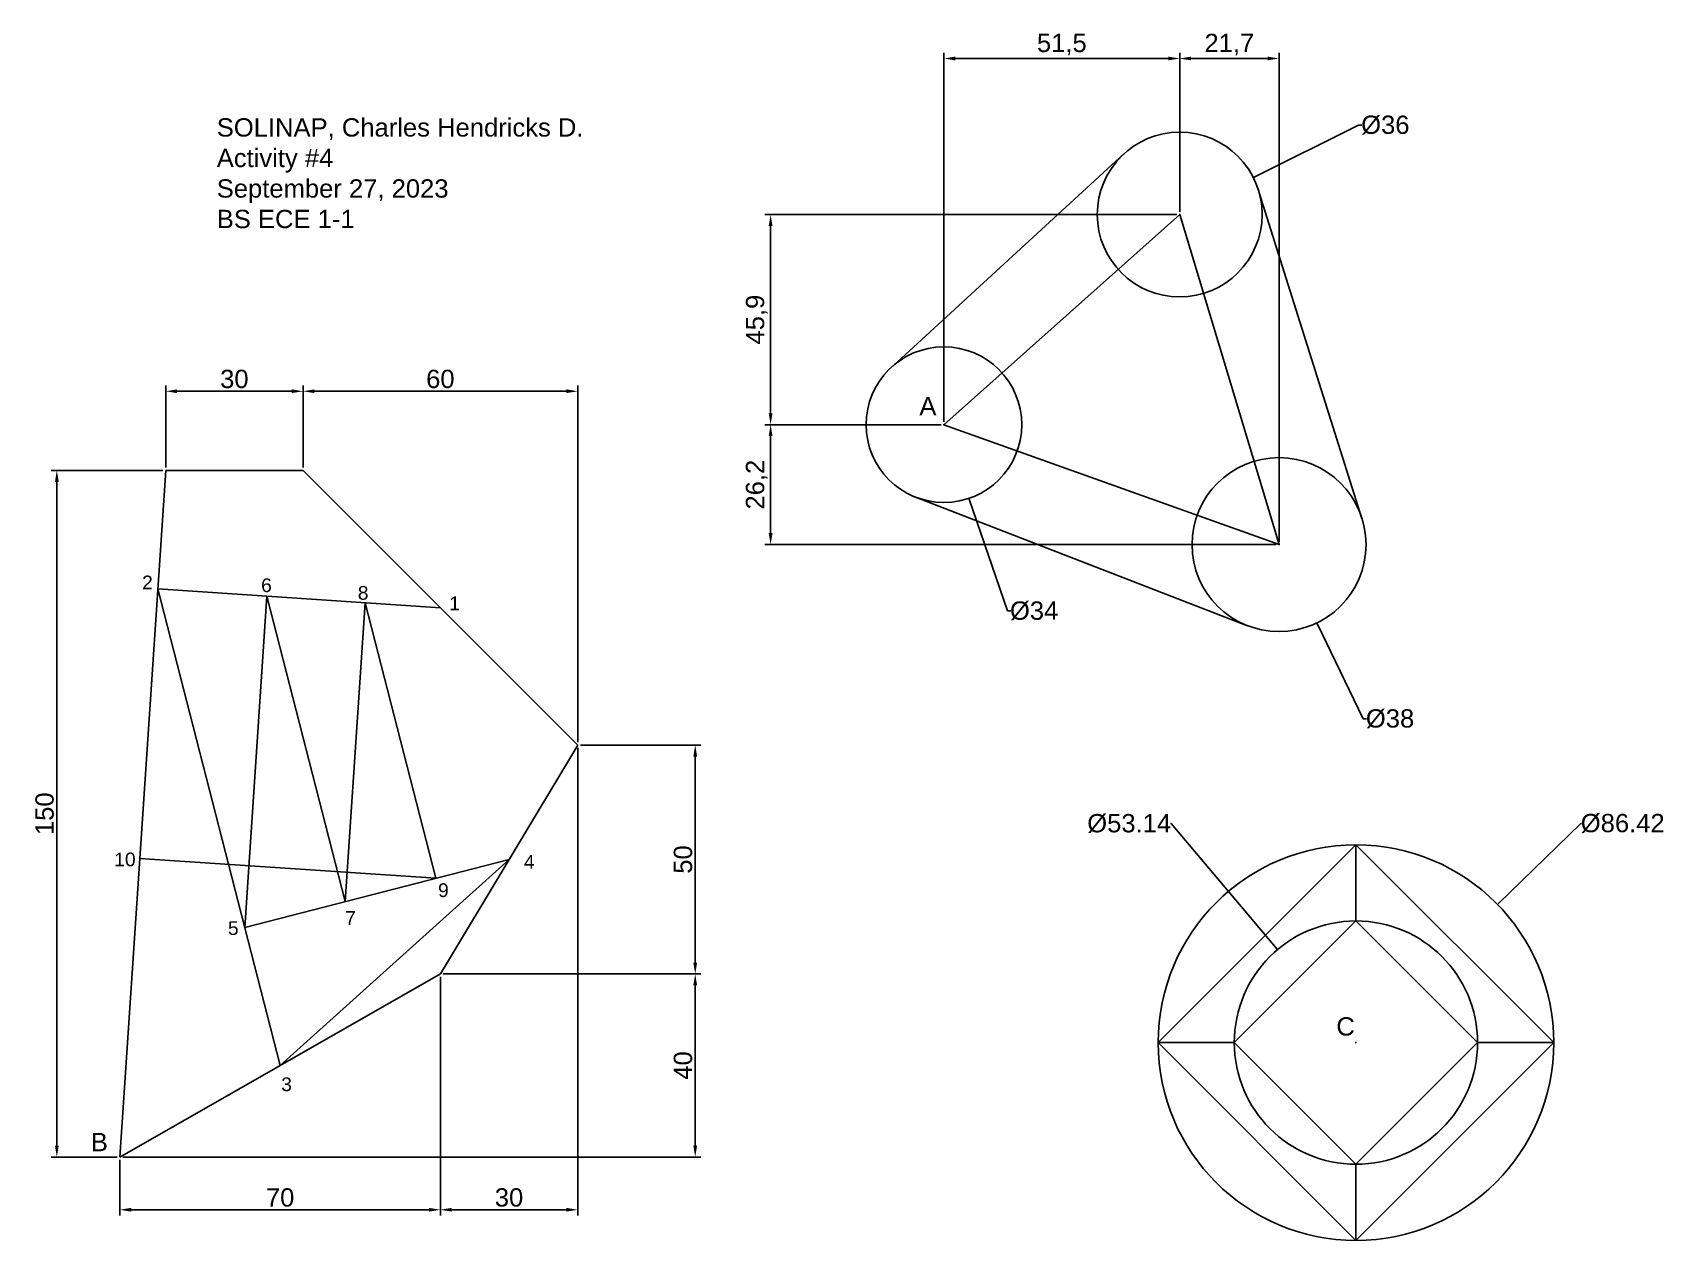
# Model space of a CAD drawing. Header units: millimetres. Extents: x 11 to 367, y 17 to 281.
import ezdxf

# ---------------------------------------------------------------- set-up
doc = ezdxf.new("R2010")
doc.units = ezdxf.units.MM
doc.styles.get("Standard").update_dxf_attribs({"font": 'arial.ttf'})
doc.dimstyles.new('Copy of ISO-25', dxfattribs={"dimtxt": 4, "dimasz": 2.5, "dimexe": 1.25, "dimexo": 0.625, "dimtad": 1, "dimtxsty": 'Standard', "dimcen": 2.5, "dimclrd": 4, "dimclre": 4, "dimazin": 0, "dimtfac": 1, "dimtmove": 0, "dimatfit": 3, "dimfxl": 1, "dimarcsym": 0})
doc.dimstyles.new('Copy of Standard', dxfattribs={"dimtxt": 4, "dimasz": 0.18, "dimexe": 0.18, "dimexo": 0.0625, "dimgap": 0.09, "dimtad": 0, "dimtih": 1, "dimtoh": 1, "dimdec": 0, "dimzin": 0, "dimdsep": 46, "dimtxsty": 'Standard', "dimcen": 0.09, "dimclrd": 4, "dimclre": 4, "dimadec": 0, "dimazin": 0, "dimtfac": 1, "dimtdec": 4, "dimtofl": 0, "dimtmove": 0, "dimatfit": 3, "dimfxl": 1, "dimtolj": 1, "dimtzin": 0, "dimarcsym": 0})
doc.dimstyles.new('ISO-25', dxfattribs={"dimtxt": 4, "dimasz": 2.5, "dimexe": 1.25, "dimexo": 0.625, "dimtad": 1, "dimtxsty": 'Standard', "dimcen": 2.5, "dimclrd": 4, "dimclre": 4, "dimazin": 0, "dimtfac": 1, "dimtmove": 0, "dimatfit": 3, "dimfxl": 1, "dimarcsym": 0})
doc.dimstyles.get("Standard").update_dxf_attribs({"dimtxt": 4, "dimasz": 0.18, "dimexe": 0.18, "dimexo": 0.0625, "dimgap": 0.09, "dimtad": 0, "dimtih": 1, "dimtoh": 1, "dimzin": 0, "dimdsep": 46, "dimtxsty": 'Standard', "dimcen": 0.09, "dimclrd": 4, "dimclre": 4, "dimadec": 0, "dimazin": 0, "dimtfac": 1, "dimtdec": 4, "dimtofl": 0, "dimtmove": 0, "dimatfit": 3, "dimfxl": 1, "dimtolj": 1, "dimtzin": 0, "dimarcsym": 0})

# ---------------------------------------------------------------- blocks, each defined once
blk = doc.blocks.new('*D2')
at = {"color": 4, "lineweight": -2}
for p, q in [((210, 195.62), (210, 276.25)), ((212.5, 275), (259, 275)), ((261.5, 241.53), (261.5, 276.25))]:
    blk.add_line(p, q, dxfattribs=at)
at = {"color": 4}
for points in [[(212.5, 275.42), (212.5, 274.59), (210, 275)], [(259, 274.59), (259, 275.42), (261.5, 275)]]:
    blk.add_solid(points, dxfattribs=at)
at = {"layer": 'Defpoints', "color": 0}
for p in [(261.5, 275), (261.5, 240.9), (210, 195)]:
    blk.add_point(p, dxfattribs=at)
at = {"color": 0, "insert": (235.75, 278.03), "char_height": 4, "attachment_point": 5}
blk.add_mtext('51,5', dxfattribs=at)
blk = doc.blocks.new('*D3')
at = {"color": 4, "lineweight": -2}
for p, q in [((261.5, 241.53), (261.5, 276.25)), ((280.7, 275), (264, 275)), ((283.2, 169.43), (283.2, 276.25))]:
    blk.add_line(p, q, dxfattribs=at)
at = {"color": 4}
for points in [[(264, 275.42), (264, 274.59), (261.5, 275)], [(280.7, 274.59), (280.7, 275.42), (283.2, 275)]]:
    blk.add_solid(points, dxfattribs=at)
at = {"layer": 'Defpoints', "color": 0}
for p in [(261.5, 275), (261.5, 240.9), (283.2, 168.8)]:
    blk.add_point(p, dxfattribs=at)
at = {"color": 0, "insert": (272.35, 278.03), "char_height": 4, "attachment_point": 5}
blk.add_mtext('21,7', dxfattribs=at)
blk = doc.blocks.new('*D4')
at = {"color": 4, "lineweight": -2}
for p, q in [((260.88, 240.9), (170.89, 240.9)), ((172.14, 238.4), (172.14, 197.5)), ((209.38, 195), (170.89, 195))]:
    blk.add_line(p, q, dxfattribs=at)
at = {"color": 4}
for points in [[(172.56, 238.4), (171.72, 238.4), (172.14, 240.9)], [(171.72, 197.5), (172.56, 197.5), (172.14, 195)]]:
    blk.add_solid(points, dxfattribs=at)
at = {"layer": 'Defpoints', "color": 0}
for p in [(261.5, 240.9), (172.14, 195), (210, 195)]:
    blk.add_point(p, dxfattribs=at)
at = {"color": 0, "insert": (169.11, 217.95), "char_height": 4, "attachment_point": 5, "rotation": 90}
blk.add_mtext('45,9', dxfattribs=at)
blk = doc.blocks.new('*D5')
at = {"color": 4, "lineweight": -2}
for p, q in [((209.38, 195), (170.89, 195)), ((172.14, 171.3), (172.14, 192.5)), ((282.57, 168.8), (170.89, 168.8))]:
    blk.add_line(p, q, dxfattribs=at)
at = {"color": 4}
for points in [[(172.56, 192.5), (171.72, 192.5), (172.14, 195)], [(171.72, 171.3), (172.56, 171.3), (172.14, 168.8)]]:
    blk.add_solid(points, dxfattribs=at)
at = {"layer": 'Defpoints', "color": 0}
for p in [(172.14, 195), (210, 195), (283.2, 168.8)]:
    blk.add_point(p, dxfattribs=at)
at = {"color": 0, "insert": (169.11, 181.9), "char_height": 4, "attachment_point": 5, "rotation": 90}
blk.add_mtext('26,2', dxfattribs=at)
blk = doc.blocks.new('*D6')
at = {"color": 4}
for p, q in [((209.91, 195), (210.09, 195)), ((210, 194.91), (210, 195.09))]:
    blk.add_line(p, q, dxfattribs=at)
at = {"color": 4, "lineweight": -2}
for p, q in [((223.86, 154.31), (215.54, 178.74)), ((224.58, 154.31), (223.86, 154.31))]:
    blk.add_line(p, q, dxfattribs=at)
at = {"color": 4}
blk.add_solid([(215.57, 178.75), (215.51, 178.73), (215.48, 178.91)], dxfattribs=at)
at = {"layer": 'Defpoints', "color": 0}
for p in [(204.52, 211.09), (215.48, 178.91)]:
    blk.add_point(p, dxfattribs=at)
at = {"color": 0, "insert": (229.7, 154.31), "char_height": 4, "attachment_point": 5}
blk.add_mtext('\\A1;%%c34', dxfattribs=at)
blk = doc.blocks.new('*D8')
at = {"color": 4}
for p, q in [((283.11, 168.8), (283.29, 168.8)), ((283.2, 168.71), (283.2, 168.89))]:
    blk.add_line(p, q, dxfattribs=at)
at = {"color": 4, "lineweight": -2}
for p, q in [((301.61, 130.75), (291.55, 151.53)), ((302.32, 130.75), (301.61, 130.75))]:
    blk.add_line(p, q, dxfattribs=at)
at = {"color": 4}
blk.add_solid([(291.58, 151.55), (291.53, 151.52), (291.48, 151.7)], dxfattribs=at)
at = {"layer": 'Defpoints', "color": 0}
for p in [(274.92, 185.9), (291.48, 151.7)]:
    blk.add_point(p, dxfattribs=at)
at = {"color": 0, "insert": (307.45, 130.75), "char_height": 4, "attachment_point": 5}
blk.add_mtext('\\A1;%%c38', dxfattribs=at)
blk = doc.blocks.new('*D9')
at = {"color": 4, "lineweight": -2}
for p, q in [((300.58, 260.45), (277.76, 249.04)), ((301.29, 260.45), (300.58, 260.45))]:
    blk.add_line(p, q, dxfattribs=at)
at = {"color": 4}
for p, q in [((261.41, 240.9), (261.59, 240.9)), ((261.5, 240.81), (261.5, 240.99))]:
    blk.add_line(p, q, dxfattribs=at)
blk.add_solid([(277.74, 249.06), (277.77, 249.01), (277.6, 248.96)], dxfattribs=at)
at = {"layer": 'Defpoints', "color": 0}
for p in [(277.6, 248.96), (245.4, 232.84)]:
    blk.add_point(p, dxfattribs=at)
at = {"color": 0, "insert": (306.42, 260.45), "char_height": 4, "attachment_point": 5}
blk.add_mtext('\\A1;%%c36', dxfattribs=at)
blk = doc.blocks.new('*D11')
at = {"color": 4, "lineweight": -2}
for p, q in [((70, 185.62), (70, 203.55)), ((130, 125.62), (130, 203.55)), ((72.5, 202.3), (127.5, 202.3))]:
    blk.add_line(p, q, dxfattribs=at)
at = {"color": 4}
for points in [[(72.5, 202.72), (72.5, 201.89), (70, 202.3)], [(127.5, 201.89), (127.5, 202.72), (130, 202.3)]]:
    blk.add_solid(points, dxfattribs=at)
at = {"layer": 'Defpoints', "color": 0}
for p in [(130, 202.3), (70, 185), (130, 125)]:
    blk.add_point(p, dxfattribs=at)
at = {"color": 0, "insert": (100, 204.97), "char_height": 4, "attachment_point": 5}
blk.add_mtext('60', dxfattribs=at)
blk = doc.blocks.new('*D12')
at = {"color": 4, "lineweight": -2}
for p, q in [((40, 185.62), (40, 203.55)), ((70, 185.62), (70, 203.55)), ((67.5, 202.3), (42.5, 202.3))]:
    blk.add_line(p, q, dxfattribs=at)
at = {"color": 4}
for points in [[(42.5, 202.72), (42.5, 201.89), (40, 202.3)], [(67.5, 201.89), (67.5, 202.72), (70, 202.3)]]:
    blk.add_solid(points, dxfattribs=at)
at = {"layer": 'Defpoints', "color": 0}
for p in [(40, 202.3), (40, 185), (70, 185)]:
    blk.add_point(p, dxfattribs=at)
at = {"color": 0, "insert": (55, 204.97), "char_height": 4, "attachment_point": 5}
blk.add_mtext('30', dxfattribs=at)
blk = doc.blocks.new('*D13')
at = {"color": 4, "lineweight": -2}
for p, q in [((39.38, 185), (14.97, 185)), ((16.22, 182.5), (16.22, 37.5)), ((29.38, 35), (14.97, 35))]:
    blk.add_line(p, q, dxfattribs=at)
at = {"color": 4}
for points in [[(16.64, 182.5), (15.81, 182.5), (16.22, 185)], [(15.81, 37.5), (16.64, 37.5), (16.22, 35)]]:
    blk.add_solid(points, dxfattribs=at)
at = {"layer": 'Defpoints', "color": 0}
for p in [(40, 185), (16.22, 35), (30, 35)]:
    blk.add_point(p, dxfattribs=at)
at = {"color": 0, "insert": (13.56, 110), "char_height": 4, "attachment_point": 5, "rotation": 90}
blk.add_mtext('150', dxfattribs=at)
blk = doc.blocks.new('*D14')
at = {"color": 4, "lineweight": -2}
for p, q in [((100, 74.38), (100, 22.23)), ((30, 34.38), (30, 22.23)), ((32.5, 23.48), (97.5, 23.48))]:
    blk.add_line(p, q, dxfattribs=at)
at = {"color": 4}
for points in [[(32.5, 23.9), (32.5, 23.07), (30, 23.48)], [(97.5, 23.07), (97.5, 23.9), (100, 23.48)]]:
    blk.add_solid(points, dxfattribs=at)
at = {"layer": 'Defpoints', "color": 0}
for p in [(100, 75), (30, 35), (100, 23.48)]:
    blk.add_point(p, dxfattribs=at)
at = {"color": 0, "insert": (65, 26.15), "char_height": 4, "attachment_point": 5}
blk.add_mtext('70', dxfattribs=at)
blk = doc.blocks.new('*D15')
at = {"color": 4, "lineweight": -2}
for p, q in [((130, 124.38), (130, 22.23)), ((100, 74.38), (100, 22.23)), ((127.5, 23.48), (102.5, 23.48))]:
    blk.add_line(p, q, dxfattribs=at)
at = {"color": 4}
for points in [[(102.5, 23.9), (102.5, 23.07), (100, 23.48)], [(127.5, 23.07), (127.5, 23.9), (130, 23.48)]]:
    blk.add_solid(points, dxfattribs=at)
at = {"layer": 'Defpoints', "color": 0}
for p in [(130, 125), (100, 75), (100, 23.48)]:
    blk.add_point(p, dxfattribs=at)
at = {"color": 0, "insert": (115, 26.15), "char_height": 4, "attachment_point": 5}
blk.add_mtext('30', dxfattribs=at)
blk = doc.blocks.new('*D16')
at = {"color": 4, "lineweight": -2}
for p, q in [((130.62, 125), (156.92, 125)), ((155.67, 122.5), (155.67, 77.5)), ((100.62, 75), (156.92, 75))]:
    blk.add_line(p, q, dxfattribs=at)
at = {"color": 4}
for points in [[(156.09, 122.5), (155.26, 122.5), (155.67, 125)], [(155.26, 77.5), (156.09, 77.5), (155.67, 75)]]:
    blk.add_solid(points, dxfattribs=at)
at = {"layer": 'Defpoints', "color": 0}
for p in [(130, 125), (100, 75), (155.67, 75)]:
    blk.add_point(p, dxfattribs=at)
at = {"color": 0, "insert": (153.01, 100), "char_height": 4, "attachment_point": 5, "rotation": 90}
blk.add_mtext('50', dxfattribs=at)
blk = doc.blocks.new('*D17')
at = {"color": 4, "lineweight": -2}
for p, q in [((100.62, 75), (156.92, 75)), ((155.67, 37.5), (155.67, 72.5)), ((30.63, 35), (156.92, 35))]:
    blk.add_line(p, q, dxfattribs=at)
at = {"color": 4}
for points in [[(156.09, 72.5), (155.26, 72.5), (155.67, 75)], [(155.26, 37.5), (156.09, 37.5), (155.67, 35)]]:
    blk.add_solid(points, dxfattribs=at)
at = {"layer": 'Defpoints', "color": 0}
for p in [(100, 75), (155.67, 75), (30, 35)]:
    blk.add_point(p, dxfattribs=at)
at = {"color": 0, "insert": (153.01, 55), "char_height": 4, "attachment_point": 5, "rotation": 90}
blk.add_mtext('40', dxfattribs=at)
blk = doc.blocks.new('*D19')
at = {"color": 4, "lineweight": -2}
for p, q in [((349.11, 107.89), (331.06, 90.29)), ((349.29, 107.89), (349.11, 107.89))]:
    blk.add_line(p, q, dxfattribs=at)
at = {"color": 4}
for p, q in [((299.91, 60), (300.09, 60)), ((300, 59.91), (300, 60.09))]:
    blk.add_line(p, q, dxfattribs=at)
blk.add_solid([(331.04, 90.31), (331.09, 90.27), (330.94, 90.17)], dxfattribs=at)
at = {"layer": 'Defpoints', "color": 0}
for p in [(330.94, 90.17), (269.06, 29.83)]:
    blk.add_point(p, dxfattribs=at)
at = {"color": 0, "insert": (358.28, 107.89), "char_height": 4, "attachment_point": 5}
blk.add_mtext('\\A1;%%c86.42', dxfattribs=at)
blk = doc.blocks.new('*D20')
at = {"color": 4, "lineweight": -2}
for p, q in [((259.47, 107.86), (259.65, 107.86)), ((259.65, 107.86), (282.76, 80.45))]:
    blk.add_line(p, q, dxfattribs=at)
at = {"color": 4}
for p, q in [((299.91, 60), (300.09, 60)), ((300, 59.91), (300, 60.09))]:
    blk.add_line(p, q, dxfattribs=at)
blk.add_solid([(282.74, 80.43), (282.78, 80.47), (282.87, 80.31)], dxfattribs=at)
at = {"layer": 'Defpoints', "color": 0}
for p in [(282.87, 80.31), (317.13, 39.69)]:
    blk.add_point(p, dxfattribs=at)
at = {"color": 0, "insert": (250.47, 107.86), "char_height": 4, "attachment_point": 5}
blk.add_mtext('\\A1;%%c53.14', dxfattribs=at)

msp = doc.modelspace()

# ---------------------------------------------------------------- linework, layer by layer
for p, q in [((198.822, 207.809), (249.329, 254.162)), ((278.857, 245.669), (301.319, 174.52)), ((261.5, 240.9), (210, 195)), ((283.2, 168.8), (261.5, 240.9)), ((210, 195), (283.2, 168.8)), ((30, 35), (40, 185)), ((40, 185), (70, 185)), ((70, 185), (130, 125)), ((203.075, 179.475), (276.334, 151.084)), ((100, 155), (38.274, 159.115)), ((38.274, 159.115), (65, 55)), ((57.254, 85.177), (62.077, 157.528)), ((62.077, 157.528), (79.203, 90.811)), ((79.203, 90.811), (83.555, 156.096)), ((83.555, 156.096), (99.009, 95.895)), ((100, 75), (130, 125)), ((99.009, 95.895), (34.347, 100.206)), ((115, 100), (57.254, 85.177)), ((65, 55), (115, 100)), ((300, 103.21), (256.79, 60)), ((343.21, 60), (300, 103.21)), ((300, 86.57), (300, 103.21)), ((273.43, 60), (300, 86.57)), ((300, 86.57), (326.57, 60)), ((30, 35), (100, 75)), ((256.79, 60), (300, 16.79)), ((273.43, 60), (256.79, 60)), ((300, 33.43), (273.43, 60)), ((300, 16.79), (343.21, 60)), ((326.57, 60), (300, 33.43)), ((326.57, 60), (343.21, 60)), ((300, 33.43), (300, 16.79))]:
    msp.add_line(p, q)
for centre, radius in [((261.5, 240.9), 18), ((210, 195), 17), ((283.2, 168.8), 19), ((300, 60), 43.21), ((300, 60), 26.57)]:
    msp.add_circle(centre, radius)

# ---------------------------------------------------------------- texts
at = {"attachment_point": 1}
for s, insert, char_height, width in [('SOLINAP, Charles Hendricks D.\\PActivity #4\\PSeptember 27, 2023\\PBS ECE 1-1', (51.155, 261.941), 4, 105.3879), ('A', (204.632, 201.055), 4, 19.19755), ('2', (34.853, 162.033), 3, 17.37709), ('6', (60.848, 161.421), 3, 17.37709), ('8', (81.971, 159.752), 3, 17.37709), ('1', (101.957, 157.47), 3, 17.37709), ('10', (28.776, 101.524), 3, 17.37709), ('4', (118.248, 101.006), 3, 17.37709), ('9', (99.5, 94.8), 3, 17.37709), ('5', (53.601, 86.525), 3, 17.37709), ('7', (79.201, 88.723), 3, 17.37709), ('C', (295.719, 65.541), 4, 19.19755), ('3', (65.237, 52.392), 3, 17.37709), ('B', (23.655, 40.271), 4, 19.19755)]:
    msp.add_mtext(s, dxfattribs=dict(at, insert=insert, char_height=char_height, width=width))

# ---------------------------------------------------------------- dimensions: what is measured, and where the dimension line sits
for base, p1, p2, picture, middle in [((261.5, 275.003), (210, 195), (261.5, 240.9), '*D2', (235.75, 278.03)), ((261.5, 275.003), (283.2, 168.8), (261.5, 240.9), '*D3', (272.35, 278.03)), ((40, 202.305), (70, 185), (40, 185), '*D12', (55, 204.972)), ((130, 202.305), (70, 185), (130, 125), '*D11', (100, 204.972)), ((100, 23.484), (130, 125), (100, 75), '*D15', (115, 26.151)), ((100, 23.484), (30, 35), (100, 75), '*D14', (65, 26.151))]:
    dim = msp.add_linear_dim(base=base, p1=p1, p2=p2, dimstyle='ISO-25')
    dim.commit()
    dim.dimension.update_dxf_attribs({"geometry": picture, "text_midpoint": middle})
for p1, p2, dimstyle, picture, middle in [((245.403, 232.845), (277.597, 248.955), 'Copy of Standard', '*D9', (306.415, 260.455)), ((204.519, 211.092), (215.481, 178.908), 'Copy of Standard', '*D6', (229.697, 154.312)), ((274.925, 185.903), (291.475, 151.697), 'Copy of Standard', '*D8', (307.45, 130.747)), ((317.126, 39.686), (282.874, 80.314), 'Standard', '*D20', (250.472, 107.861)), ((269.064, 29.832), (330.936, 90.168), 'Standard', '*D19', (358.275, 107.89))]:
    dim = msp.add_diameter_dim_2p(p1=p1, p2=p2, dimstyle=dimstyle)
    dim.commit()
    dim.dimension.update_dxf_attribs({"geometry": picture, "text_midpoint": middle, "dimtype": 163})
for base, p1, p2, dimstyle, picture, middle in [((172.14, 195), (261.5, 240.9), (210, 195), 'ISO-25', '*D4', (169.113, 217.95)), ((172.14, 195), (283.2, 168.8), (210, 195), 'Copy of ISO-25', '*D5', (169.113, 181.9)), ((16.224, 35), (40, 185), (30, 35), 'ISO-25', '*D13', (13.557, 110)), ((155.674, 75), (130, 125), (100, 75), 'ISO-25', '*D16', (153.007, 100)), ((155.674, 75), (30, 35), (100, 75), 'ISO-25', '*D17', (153.007, 55))]:
    dim = msp.add_linear_dim(base=base, p1=p1, p2=p2, angle=90, dimstyle=dimstyle)
    dim.commit()
    dim.dimension.update_dxf_attribs({"geometry": picture, "text_midpoint": middle})

doc.saveas('drawing.dxf')
